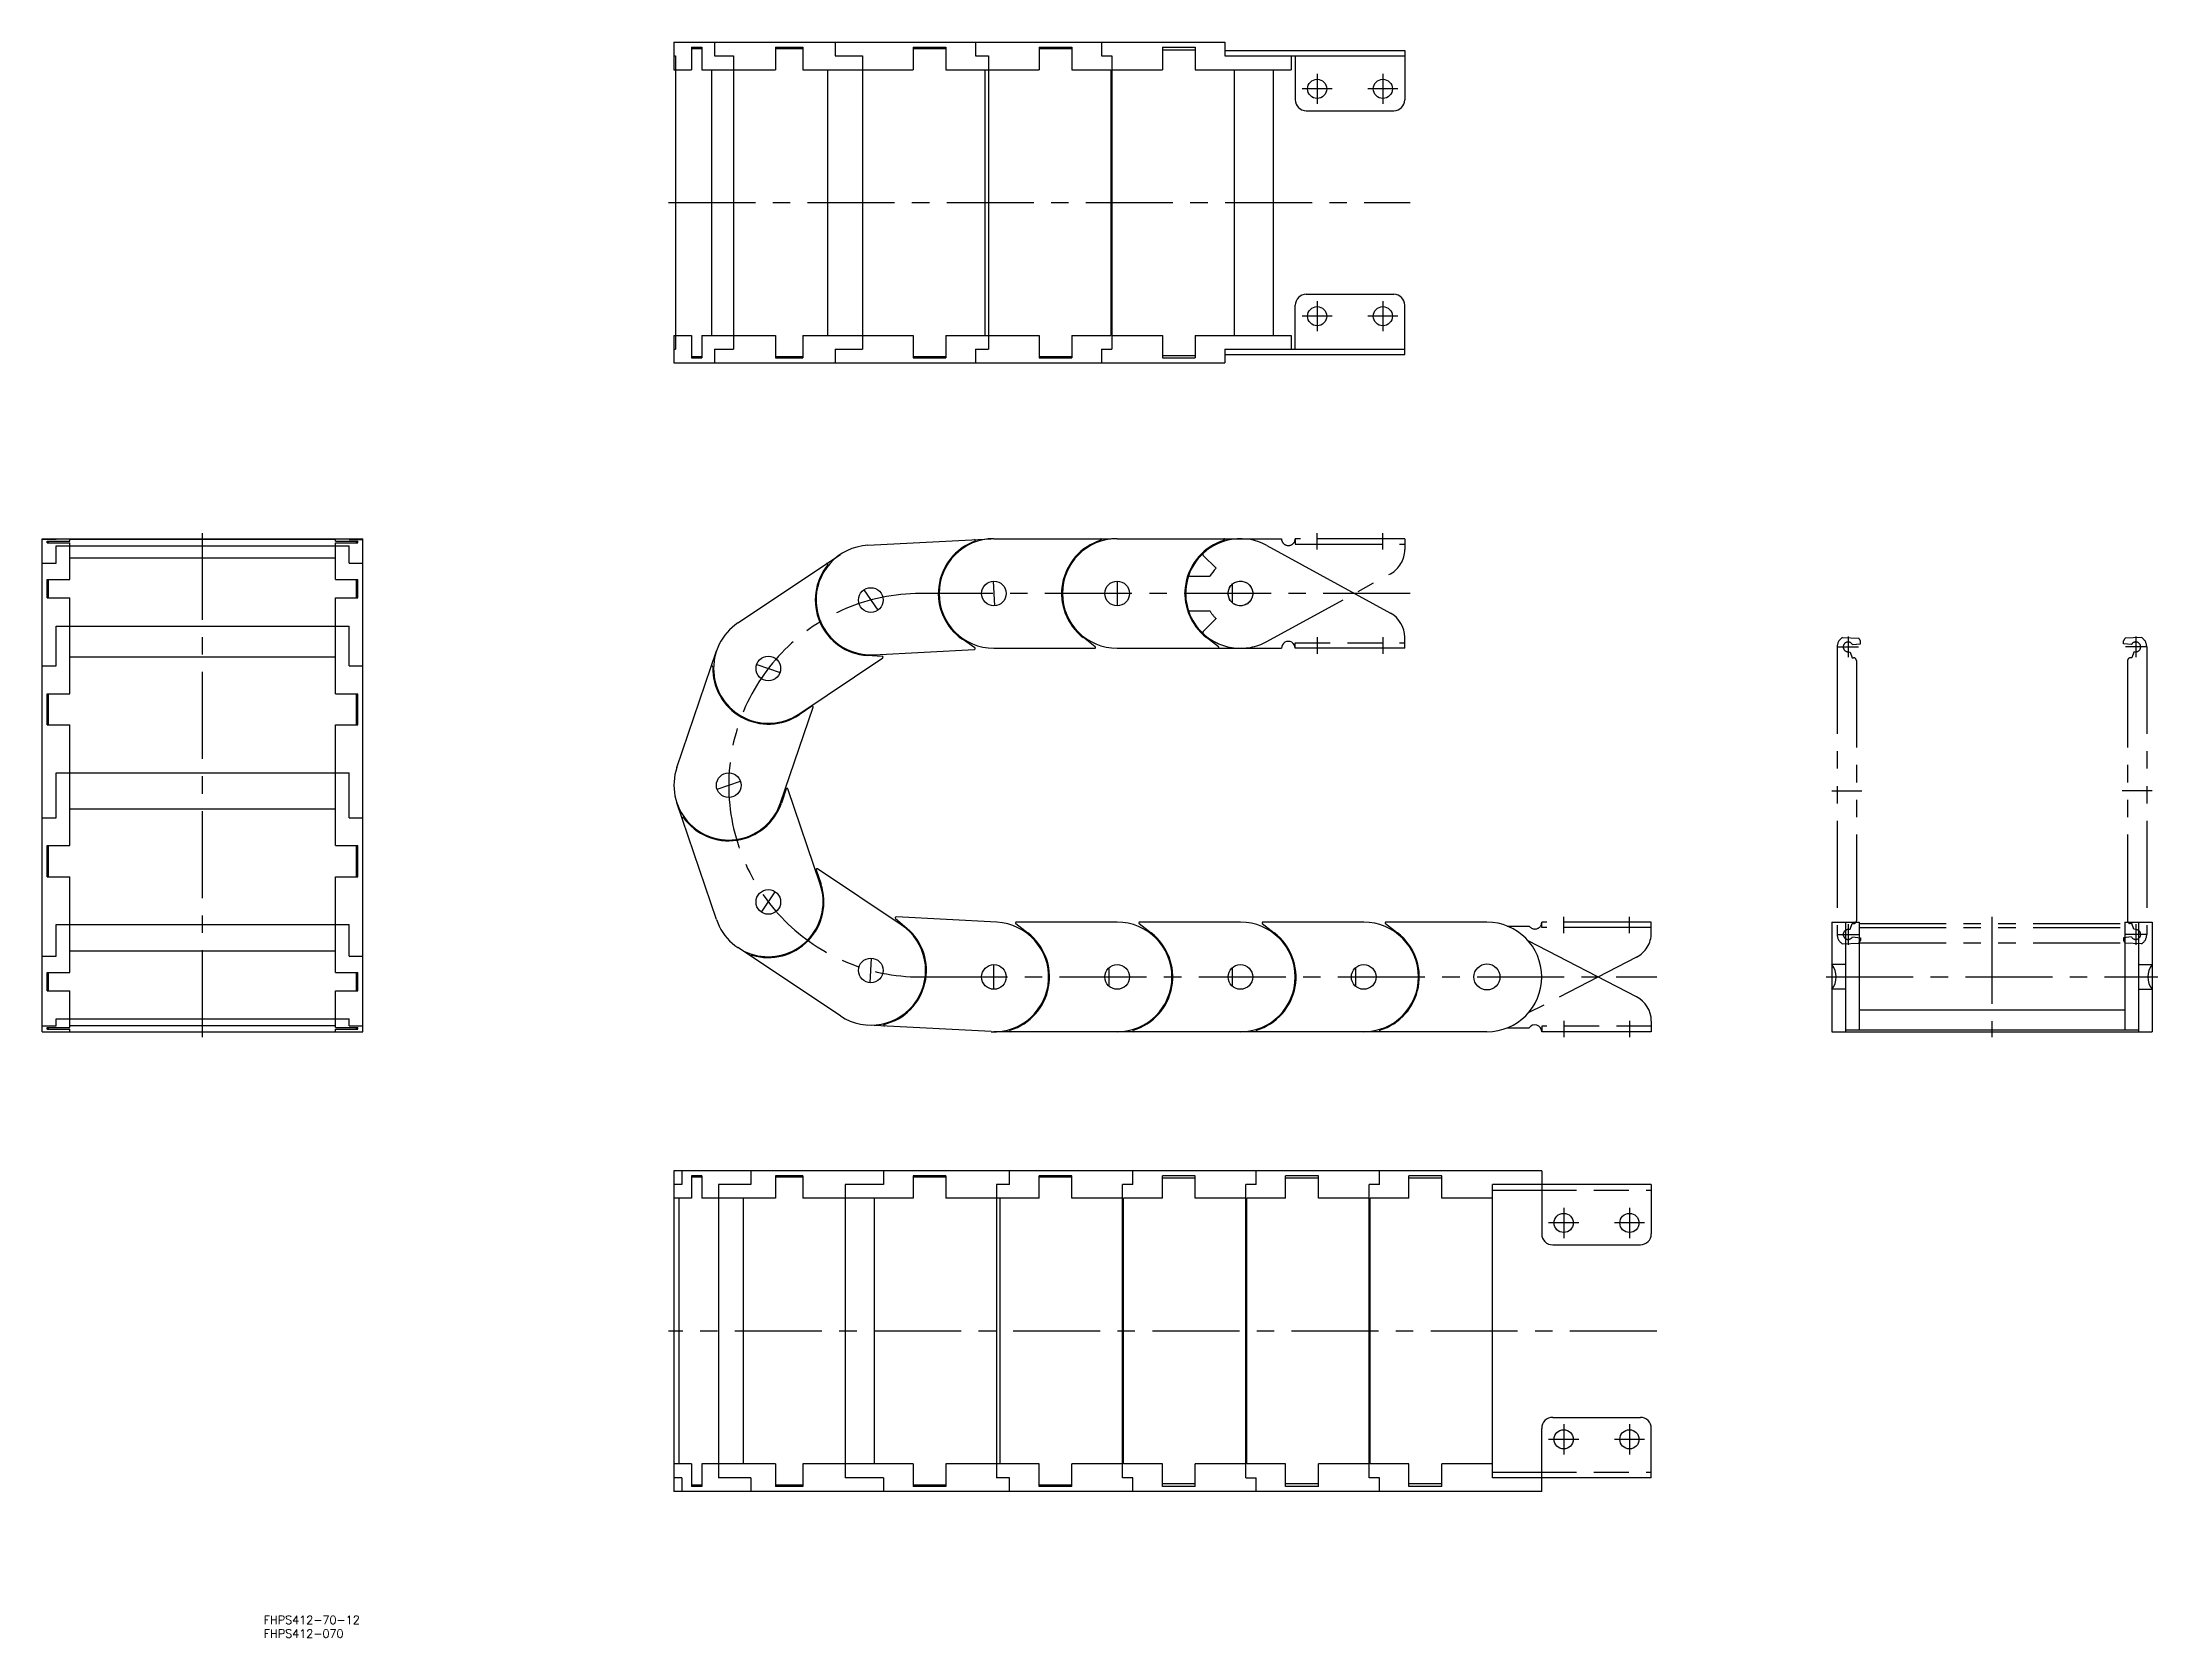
# Model space of a CAD drawing. Extents: x 0 to 772, y -221 to 361.
import ezdxf

# ---------------------------------------------------------------- set-up
doc = ezdxf.new("R2010")
doc.units = 0
for name, pattern in [('CENTER', [50.8, 31.75, -6.35, 6.35, -6.35]), ('DASHED', [19.05, 12.7, -6.35]), ('PHANTOM', [63.5, 31.75, -6.35, 6.35, -6.35, 6.35, -6.35])]:
    doc.linetypes.add(name, pattern=pattern)
doc.layers.get('0').update_dxf_attribs({"linetype": 'CONTINUOUS'})
doc.layers.add('CENTER', color=1, linetype='CENTER')
doc.styles.get("Standard").update_dxf_attribs({"font": 'txt.shx', "height": 3, "bigfont": 'bigfont.shx'})

msp = doc.modelspace()

# ---------------------------------------------------------------- linework, layer by layer
at = {"color": 7, "linetype": 'CONTINUOUS'}
for p, q in [((230.59, 361.22), (230.59, 351.22)), ((230.59, 361.22), (431.68, 361.22)), ((230.59, 356.22), (231.1, 356.22)), ((231.1, 356.22), (231.1, 249.22)), ((236.95, 359.42), (236.95, 351.22)), ((236.95, 359.42), (240.81, 359.42)), ((236.95, 358.92), (240.81, 358.92)), ((240.81, 359.42), (240.81, 351.22)), ((245.37, 361.22), (245.37, 356.22)), ((245.37, 356.22), (252.33, 356.22)), ((252.33, 356.22), (252.33, 249.22)), ((267.66, 359.42), (277.64, 359.42)), ((267.66, 359.42), (267.66, 351.22)), ((267.66, 358.92), (277.64, 358.92)), ((277.64, 359.42), (277.64, 351.22)), ((289.44, 361.22), (289.44, 356.22)), ((289.44, 356.22), (299.42, 356.22)), ((299.42, 356.22), (299.42, 249.22)), ((317.88, 359.42), (329.87, 359.42)), ((317.88, 359.42), (317.88, 351.22)), ((317.88, 358.92), (329.87, 358.92)), ((329.87, 359.42), (329.87, 351.22)), ((340.63, 361.22), (340.63, 356.22)), ((340.63, 356.22), (345.4, 356.22)), ((345.4, 356.22), (345.4, 249.22)), ((363.9, 359.42), (375.9, 359.42)), ((363.9, 359.42), (363.9, 351.22)), ((363.9, 358.92), (375.9, 358.92)), ((375.9, 359.42), (375.9, 351.22)), ((386.68, 361.22), (386.68, 356.22)), ((386.68, 356.22), (390.4, 356.22)), ((390.4, 356.22), (390.4, 249.22)), ((408.9, 359.42), (420.9, 359.42)), ((408.9, 359.42), (408.9, 351.22)), ((408.9, 358.52), (420.9, 358.52)), ((420.9, 359.42), (420.9, 351.22)), ((431.68, 361.22), (431.68, 356.22)), ((431.68, 358.22), (497.4, 358.22)), ((431.68, 356.22), (497.4, 356.22)), ((455.9, 356.22), (455.9, 351.22)), ((457.4, 356.22), (457.4, 340.22)), ((497.4, 358.22), (497.4, 340.22)), ((230.59, 351.22), (236.95, 351.22)), ((240.81, 351.22), (267.66, 351.22)), ((244.27, 351.22), (244.27, 254.22)), ((277.64, 351.22), (317.88, 351.22)), ((286.6, 351.22), (286.6, 254.22)), ((329.87, 351.22), (363.9, 351.22)), ((344.05, 351.22), (344.05, 254.22)), ((375.9, 351.22), (390.1, 351.22)), ((390.1, 351.22), (390.1, 254.22)), ((390.4, 351.22), (408.9, 351.22)), ((420.9, 351.22), (455.9, 351.22)), ((435.1, 351.22), (435.1, 254.22)), ((449.4, 351.22), (449.4, 254.22)), ((461.4, 336.22), (493.4, 336.22)), ((457.4, 249.22), (457.4, 265.22)), ((461.4, 269.22), (493.4, 269.22)), ((497.4, 247.22), (497.4, 265.22)), ((230.59, 254.22), (236.95, 254.22)), ((230.59, 254.22), (230.59, 244.22)), ((230.59, 249.22), (231.1, 249.22)), ((236.95, 254.22), (236.95, 246.02)), ((240.81, 254.22), (267.66, 254.22)), ((240.81, 254.22), (240.81, 246.02)), ((245.37, 249.22), (252.33, 249.22)), ((245.37, 249.22), (245.37, 244.22)), ((267.66, 254.22), (267.66, 246.02)), ((277.64, 254.22), (317.88, 254.22)), ((277.64, 254.22), (277.64, 246.02)), ((289.44, 249.22), (299.42, 249.22)), ((289.44, 249.22), (289.44, 244.22)), ((317.88, 254.22), (317.88, 246.02)), ((329.87, 254.22), (363.9, 254.22)), ((329.87, 254.22), (329.87, 246.02)), ((340.63, 249.22), (345.4, 249.22)), ((340.63, 249.22), (340.63, 244.22)), ((363.9, 254.22), (363.9, 246.02)), ((375.9, 254.22), (390.1, 254.22)), ((375.9, 254.22), (375.9, 246.02)), ((386.68, 249.22), (386.68, 244.22)), ((386.68, 249.22), (390.4, 249.22)), ((390.4, 254.22), (408.9, 254.22)), ((408.9, 254.22), (408.9, 246.02)), ((420.9, 254.22), (455.9, 254.22)), ((420.9, 254.22), (420.9, 246.02)), ((431.68, 249.22), (497.4, 249.22)), ((431.68, 249.22), (431.68, 244.22)), ((431.68, 247.22), (497.4, 247.22)), ((455.9, 254.22), (455.9, 249.22)), ((230.59, 244.22), (431.68, 244.22)), ((236.95, 246.52), (240.81, 246.52)), ((236.95, 246.02), (240.81, 246.02)), ((267.66, 246.52), (277.64, 246.52)), ((267.66, 246.02), (277.64, 246.02)), ((317.88, 246.52), (329.87, 246.52)), ((317.88, 246.02), (329.87, 246.02)), ((363.9, 246.52), (375.9, 246.52)), ((363.9, 246.02), (375.9, 246.02)), ((408.9, 246.92), (420.9, 246.92)), ((408.9, 246.02), (420.9, 246.02)), ((0, 0), (0, 180)), ((0, 180), (117, 180)), ((0, 179.85), (5, 179.85)), ((1.8, 178.46), (1.8, 179.1)), ((1.8, 179.1), (10, 179.1)), ((1.8, 178.46), (10, 178.46)), ((2.3, 178.46), (2.3, 179.1)), ((5, 179.85), (5, 180)), ((10, 179.85), (107, 179.85)), ((10, 179.1), (10, 179.85)), ((10, 165.08), (10, 178.46)), ((107, 179.1), (107, 179.85)), ((107, 179.1), (115.2, 179.1)), ((107, 165.08), (107, 178.46)), ((107, 178.46), (115.2, 178.46)), ((112, 179.67), (112, 180)), ((112, 179.67), (117, 179.67)), ((114.7, 178.46), (114.7, 179.1)), ((115.2, 178.46), (115.2, 179.1)), ((117, 0), (117, 180)), ((301.41, 177.59), (346.34, 179.97)), ((347.4, 180), (390.1, 180)), ((392.4, 180), (437.4, 180)), ((0, 171.06), (5, 171.06)), ((5, 177.38), (112, 177.38)), ((5, 171.06), (5, 177.38)), ((10, 172.97), (107, 172.97)), ((112, 171.06), (112, 177.38)), ((112, 171.06), (117, 171.06)), ((253.94, 149.24), (291.36, 174.24)), ((423.77, 173.92), (428.5, 169.19)), ((447.02, 177.54), (492.21, 152.77)), ((1.8, 158.41), (1.8, 165.08)), ((1.8, 165.08), (10, 165.08)), ((2.3, 158.41), (2.3, 165.08)), ((107, 165.08), (115.2, 165.08)), ((114.7, 158.41), (114.7, 165.08)), ((115.2, 158.41), (115.2, 165.08)), ((347.17, 164.49), (347.64, 155.51)), ((392.4, 164.5), (392.4, 155.5)), ((418.79, 166.3), (426.26, 166.3)), ((434.4, 163.35), (434.4, 156.65)), ((1.8, 158.41), (10, 158.41)), ((10, 123.42), (10, 158.41)), ((107, 158.41), (115.2, 158.41)), ((107, 123.42), (107, 158.41)), ((299.97, 161.36), (304.97, 153.87)), ((5, 148.05), (112, 148.05)), ((5, 133.62), (5, 148.05)), ((112, 133.62), (112, 148.05)), ((231.65, 96.43), (246.11, 139.04)), ((303.53, 137.64), (340.31, 139.6)), ((340.46, 140.14), (335.92, 143.26)), ((347.4, 140), (384.24, 140)), ((384.42, 140.54), (380.05, 143.89)), ((392.4, 140), (452.4, 140)), ((429.42, 140.54), (425.05, 143.89)), ((497.4, 140), (457.4, 140)), ((497.4, 140), (497.4, 144)), ((0, 133.62), (5, 133.62)), ((10, 136.86), (107, 136.86)), ((112, 133.62), (117, 133.62)), ((260.79, 134.06), (269.31, 131.17)), ((276.16, 115.98), (306.79, 136.45)), ((306.64, 137), (301.14, 137.36)), ((1.8, 112.05), (1.8, 123.42)), ((1.8, 123.42), (10, 123.42)), ((2.3, 112.05), (2.3, 123.42)), ((107, 123.42), (115.2, 123.42)), ((114.7, 112.05), (114.7, 123.42)), ((115.2, 112.05), (115.2, 123.42)), ((269.53, 83.57), (281.37, 118.45)), ((280.92, 118.8), (276.33, 115.73)), ((1.8, 112.05), (10, 112.05)), ((10, 67.95), (10, 112.05)), ((107, 112.05), (115.2, 112.05)), ((107, 67.95), (107, 112.05)), ((5, 94.5), (112, 94.5)), ((5, 78.15), (5, 94.5)), ((112, 78.15), (112, 94.5)), ((246.33, 88.55), (254.85, 91.45)), ((271.58, 88.7), (269.81, 83.47)), ((283.99, 53.82), (272.15, 88.7)), ((0, 78.15), (5, 78.15)), ((10, 81.39), (107, 81.39)), ((112, 78.15), (117, 78.15)), ((246.11, 40.96), (231.65, 83.57)), ((1.8, 56.58), (1.8, 67.95)), ((1.8, 67.95), (10, 67.95)), ((2.3, 56.58), (2.3, 67.95)), ((107, 67.95), (115.2, 67.95)), ((114.7, 56.58), (114.7, 67.95)), ((115.2, 56.58), (115.2, 67.95)), ((1.8, 56.58), (10, 56.58)), ((10, 21.59), (10, 56.58)), ((107, 21.59), (107, 56.58)), ((107, 56.58), (115.2, 56.58)), ((282.5, 59.13), (284.28, 53.91)), ((313.58, 39.02), (282.95, 59.48)), ((262.55, 43.65), (267.55, 51.13)), ((5, 39.1), (112, 39.1)), ((5, 27.58), (5, 39.1)), ((112, 27.58), (112, 39.1)), ((311.47, 41.4), (315.66, 37.81)), ((348.46, 39.97), (311.68, 41.92)), ((355.39, 39.46), (359.76, 36.11)), ((392.4, 40), (355.57, 40)), ((400.39, 39.46), (404.76, 36.11)), ((437.4, 40), (400.57, 40)), ((445.39, 39.46), (449.76, 36.11)), ((482.4, 40), (445.57, 40)), ((490.39, 39.46), (494.76, 36.11)), ((527.4, 40), (490.57, 40)), ((653.26, 40), (653.26, 0)), ((653.26, 40), (663.26, 40)), ((658.26, 40), (658.26, 0)), ((663.26, 40), (663.26, 0.75)), ((760.26, 40), (760.26, 0.75)), ((760.26, 40), (770.26, 40)), ((765.26, 40), (765.26, 0)), ((770.26, 40), (770.26, 0)), ((581.99, 12.79), (542.46, 33.16)), ((0, 27.58), (5, 27.58)), ((10, 29.48), (107, 29.48)), ((112, 27.58), (117, 27.58)), ((291.36, 5.76), (253.86, 30.81)), ((302.23, 17.89), (302.71, 26.88)), ((347.4, 15.5), (347.4, 24.5)), ((389.4, 23.35), (389.4, 16.65)), ((434.4, 23.35), (434.4, 16.65)), ((479.4, 23.35), (479.4, 16.65)), ((658.26, 24.5), (653.26, 24.5)), ((765.26, 24.5), (770.26, 24.5)), ((1.8, 14.92), (1.8, 21.59)), ((1.8, 21.59), (10, 21.59)), ((2.3, 14.92), (2.3, 21.59)), ((107, 21.59), (115.2, 21.59)), ((114.7, 14.92), (114.7, 21.59)), ((115.2, 14.92), (115.2, 21.59)), ((658.26, 15.5), (653.26, 15.5)), ((765.26, 15.5), (770.26, 15.5)), ((1.8, 14.92), (10, 14.92)), ((10, 1.54), (10, 14.92)), ((107, 1.54), (107, 14.92)), ((107, 14.92), (115.2, 14.92)), ((663.26, 8), (760.26, 8)), ((0, 2.11), (5, 2.11)), ((0, 0), (117, 0)), ((1.8, 0.9), (1.8, 1.54)), ((1.8, 1.54), (10, 1.54)), ((1.8, 0.9), (10, 0.9)), ((2.3, 0.9), (2.3, 1.54)), ((5, 4.73), (112, 4.73)), ((5, 2.11), (5, 4.73)), ((5, 0.02), (112, 0.02)), ((5, 0), (5, 0.02)), ((10, 2.29), (107, 2.29)), ((10, 0), (10, 0.9)), ((107, 1.54), (115.2, 1.54)), ((107, 0.9), (115.2, 0.9)), ((107, 0), (107, 0.9)), ((112, 2.11), (112, 4.73)), ((112, 2.11), (117, 2.11)), ((112, 0), (112, 0.02)), ((114.7, 0.9), (114.7, 1.54)), ((115.2, 0.9), (115.2, 1.54)), ((346.34, 0.03), (301.38, 2.42)), ((527.4, 0), (347.4, 0)), ((534.76, 1.4), (542.83, 1.4)), ((587.4, 0), (547.4, 0)), ((587.4, 3.9), (587.4, 0)), ((653.26, 0), (770.26, 0)), ((658.26, 0.75), (765.26, 0.75)), ((230.59, -50.8), (230.59, -167.8)), ((547.4, -50.8), (230.59, -50.8)), ((233.49, -50.8), (233.49, -55.8)), ((240.81, -52.6), (236.95, -52.6)), ((236.95, -52.6), (236.95, -60.8)), ((240.81, -53.1), (236.95, -53.1)), ((240.81, -52.6), (240.81, -60.8)), ((258.7, -50.8), (258.7, -55.8)), ((277.64, -52.6), (267.66, -52.6)), ((267.66, -52.6), (267.66, -60.8)), ((277.64, -53.1), (267.66, -53.1)), ((277.64, -52.6), (277.64, -60.8)), ((307.12, -50.8), (307.12, -55.8)), ((329.87, -52.6), (317.88, -52.6)), ((317.88, -52.6), (317.88, -60.8)), ((329.87, -53.1), (317.88, -53.1)), ((329.87, -52.6), (329.87, -60.8)), ((353.13, -55.8), (353.13, -50.8)), ((375.9, -52.6), (363.9, -52.6)), ((363.9, -60.8), (363.9, -52.6)), ((375.9, -53.1), (363.9, -53.1)), ((375.9, -60.8), (375.9, -52.6)), ((398.13, -55.8), (398.13, -50.8)), ((420.9, -52.6), (408.9, -52.6)), ((408.9, -60.8), (408.9, -52.6)), ((420.9, -53.5), (408.9, -53.5)), ((420.9, -60.8), (420.9, -52.6)), ((443.13, -55.8), (443.13, -50.8)), ((465.9, -52.6), (453.9, -52.6)), ((453.9, -60.8), (453.9, -52.6)), ((465.9, -53.5), (453.9, -53.5)), ((465.9, -60.8), (465.9, -52.6)), ((488.13, -55.8), (488.13, -50.8)), ((510.9, -52.6), (498.9, -52.6)), ((498.9, -60.8), (498.9, -52.6)), ((510.9, -53.5), (498.9, -53.5)), ((510.9, -60.8), (510.9, -52.6)), ((547.4, -50.8), (547.4, -73.8)), ((233.49, -55.8), (230.59, -55.8)), ((236.95, -60.8), (230.59, -60.8)), ((232.39, -60.8), (232.39, -157.8)), ((267.66, -60.8), (240.81, -60.8)), ((246.85, -55.8), (246.85, -162.8)), ((258.7, -55.8), (246.85, -55.8)), ((255.85, -60.8), (255.85, -157.8)), ((317.88, -60.8), (277.64, -60.8)), ((293.07, -55.8), (293.07, -162.8)), ((307.12, -55.8), (293.07, -55.8)), ((303.7, -60.8), (303.7, -157.8)), ((363.9, -60.8), (329.87, -60.8)), ((348.35, -55.8), (348.35, -162.8)), ((353.13, -55.8), (348.35, -55.8)), ((349.7, -157.8), (349.7, -60.8)), ((394.4, -60.8), (375.9, -60.8)), ((394.4, -162.8), (394.4, -55.8)), ((398.13, -55.8), (394.4, -55.8)), ((394.7, -157.8), (394.7, -60.8)), ((408.9, -60.8), (394.7, -60.8)), ((439.4, -60.8), (420.9, -60.8)), ((439.4, -162.8), (439.4, -55.8)), ((443.13, -55.8), (439.4, -55.8)), ((453.9, -60.8), (439.7, -60.8)), ((439.7, -157.8), (439.7, -60.8)), ((484.4, -60.8), (465.9, -60.8)), ((484.4, -162.8), (484.4, -55.8)), ((488.13, -55.8), (484.4, -55.8)), ((484.7, -157.8), (484.7, -60.8)), ((498.9, -60.8), (484.7, -60.8)), ((529.4, -60.8), (510.9, -60.8)), ((587.4, -55.8), (529.4, -55.8)), ((529.4, -162.8), (529.4, -55.8)), ((529.4, -57.8), (547.4, -57.8)), ((587.4, -55.8), (587.4, -73.8)), ((551.4, -77.8), (583.4, -77.8)), ((547.4, -167.8), (547.4, -144.8)), ((551.4, -140.8), (583.4, -140.8)), ((587.4, -162.8), (587.4, -144.8)), ((236.95, -157.8), (230.59, -157.8)), ((236.95, -157.8), (236.95, -166)), ((267.66, -157.8), (240.81, -157.8)), ((240.81, -157.8), (240.81, -166)), ((267.66, -157.8), (267.66, -166)), ((317.88, -157.8), (277.64, -157.8)), ((277.64, -157.8), (277.64, -166)), ((317.88, -157.8), (317.88, -166)), ((363.9, -157.8), (329.87, -157.8)), ((329.87, -157.8), (329.87, -166)), ((363.9, -166), (363.9, -157.8)), ((394.4, -157.8), (375.9, -157.8)), ((375.9, -166), (375.9, -157.8)), ((408.9, -157.8), (394.7, -157.8)), ((408.9, -166), (408.9, -157.8)), ((420.9, -166), (420.9, -157.8)), ((439.4, -157.8), (420.9, -157.8)), ((453.9, -157.8), (439.7, -157.8)), ((453.9, -166), (453.9, -157.8)), ((484.4, -157.8), (465.9, -157.8)), ((465.9, -166), (465.9, -157.8)), ((498.9, -157.8), (484.7, -157.8)), ((498.9, -166), (498.9, -157.8)), ((529.4, -157.8), (510.9, -157.8)), ((510.9, -166), (510.9, -157.8)), ((529.4, -160.8), (547.4, -160.8)), ((233.49, -162.8), (230.59, -162.8)), ((547.4, -167.8), (230.59, -167.8)), ((233.49, -162.8), (233.49, -167.8)), ((240.81, -165.5), (236.95, -165.5)), ((240.81, -166), (236.95, -166)), ((258.7, -162.8), (246.85, -162.8)), ((258.7, -162.8), (258.7, -167.8)), ((277.64, -165.5), (267.66, -165.5)), ((277.64, -166), (267.66, -166)), ((307.12, -162.8), (293.07, -162.8)), ((307.12, -162.8), (307.12, -167.8)), ((329.87, -165.5), (317.88, -165.5)), ((329.87, -166), (317.88, -166)), ((353.13, -162.8), (348.35, -162.8)), ((353.13, -167.8), (353.13, -162.8)), ((375.9, -165.5), (363.9, -165.5)), ((375.9, -166), (363.9, -166)), ((398.13, -162.8), (394.4, -162.8)), ((398.13, -167.8), (398.13, -162.8)), ((420.9, -165.1), (408.9, -165.1)), ((420.9, -166), (408.9, -166)), ((439.4, -162.8), (443.13, -162.8)), ((443.13, -167.8), (443.13, -162.8)), ((465.9, -165.1), (453.9, -165.1)), ((465.9, -166), (453.9, -166)), ((488.13, -162.8), (484.4, -162.8)), ((488.13, -167.8), (488.13, -162.8)), ((510.9, -165.1), (498.9, -165.1)), ((510.9, -166), (498.9, -166)), ((587.4, -162.8), (529.4, -162.8))]:
    msp.add_line(p, q, dxfattribs=at)
at = {"color": 3, "linetype": 'PHANTOM'}
for p, q in [((437.4, 180), (452.4, 180)), ((497.4, 180), (457.4, 180)), ((457.4, 180), (457.4, 178)), ((457.4, 178), (497.4, 178)), ((465.4, 176), (465.4, 182)), ((489.4, 176), (489.4, 182)), ((497.4, 180), (497.4, 176)), ((447.02, 142.46), (492.21, 167.23)), ((418.79, 153.7), (426.26, 153.7)), ((423.77, 146.08), (428.5, 150.81)), ((655.26, 140.5), (655.26, 35.5)), ((655.46, 140.5), (663.06, 140.5)), ((657.14, 143.89), (663.16, 143.63)), ((659.26, 144.3), (659.26, 136.7)), ((660.82, 141.4), (663.76, 141.66)), ((663.76, 141.66), (663.76, 142.68)), ((759.76, 141.66), (759.76, 142.68)), ((762.7, 141.4), (759.76, 141.66)), ((766.38, 143.89), (760.36, 143.63)), ((768.06, 140.5), (760.46, 140.5)), ((764.26, 144.3), (764.26, 136.7)), ((768.26, 140.5), (768.26, 35.5)), ((659.26, 138.7), (659.96, 138.58)), ((659.96, 138.58), (660.71, 136.5)), ((660.71, 136.5), (661.26, 136.5)), ((662.26, 135.5), (662.26, 40.5)), ((761.26, 135.5), (761.26, 40.5)), ((762.8, 136.5), (762.26, 136.5)), ((763.56, 138.58), (762.8, 136.5)), ((764.26, 138.7), (763.56, 138.58)), ((653.26, 88), (664.26, 88)), ((770.26, 88), (759.26, 88)), ((587.4, 40), (547.4, 40)), ((547.4, 38), (547.4, 40)), ((555.4, 36), (555.4, 42)), ((579.4, 36), (579.4, 42)), ((587.4, 36.1), (587.4, 40)), ((659.26, 39.3), (659.26, 31.7)), ((659.96, 37.42), (660.71, 39.5)), ((660.71, 39.5), (661.26, 39.5)), ((663.26, 39.5), (760.26, 39.5)), ((762.8, 39.5), (762.26, 39.5)), ((763.56, 37.42), (762.8, 39.5)), ((764.26, 39.3), (764.26, 31.7)), ((534.76, 38.6), (542.83, 38.6)), ((587.4, 38), (547.4, 38)), ((655.46, 35.5), (663.06, 35.5)), ((657.14, 32.11), (663.16, 32.37)), ((659.26, 37.3), (659.96, 37.42)), ((660.82, 34.6), (663.76, 34.34)), ((663.26, 38), (760.26, 38)), ((663.26, 32.5), (760.26, 32.5)), ((663.76, 34.34), (663.76, 33.32)), ((762.7, 34.6), (759.76, 34.34)), ((759.76, 34.34), (759.76, 33.32)), ((766.38, 32.11), (760.36, 32.37)), ((768.06, 35.5), (760.46, 35.5)), ((764.26, 37.3), (763.56, 37.42)), ((581.99, 27.21), (542.46, 6.84))]:
    msp.add_line(p, q, dxfattribs=at)
at = {"color": 3, "linetype": 'DASHED'}
for p, q in [((457.4, 142), (497.4, 142)), ((457.4, 140), (457.4, 142)), ((587.4, 2), (547.4, 2)), ((547.4, 2), (547.4, 0)), ((547.4, -57.8), (587.4, -57.8)), ((547.4, -160.8), (587.4, -160.8))]:
    msp.add_line(p, q, dxfattribs=at)
at = {"color": 7, "linetype": 'CONTINUOUS'}
for centre, radius in [((465.4, 344.22), 3.5), ((489.4, 344.22), 3.5), ((465.4, 261.22), 3.5), ((489.4, 261.22), 3.5), ((347.4, 160), 4.5), ((392.4, 160), 4.5), ((437.4, 160), 4.5), ((302.47, 157.61), 4.5), ((265.05, 132.61), 4.5), ((250.59, 90), 4.5), ((265.05, 47.39), 4.5), ((302.47, 22.39), 4.5), ((347.4, 20), 4.5), ((392.4, 20), 4.5), ((437.4, 20), 4.5), ((482.4, 20), 4.5), ((527.4, 20), 4.75), ((555.4, -69.8), 3.5), ((579.4, -69.8), 3.5), ((555.4, -148.8), 3.5), ((579.4, -148.8), 3.5)]:
    msp.add_circle(centre, radius, dxfattribs=at)
at = {"color": 3, "linetype": 'PHANTOM'}
msp.add_circle((437.4, 160), 4.5, dxfattribs=at)
at = {"color": 7, "linetype": 'CONTINUOUS'}
for centre, radius, start, end in [((461.4, 340.22), 4, 179.99999, 270), ((493.4, 340.22), 4, 270, 0), ((461.4, 265.22), 4, 90, 180.00001), ((493.4, 265.22), 4, 0, 90), ((347.4, 160), 20.3, 110.03825, 235.5394), ((347.4, 160), 20, 90, 270), ((340.35, 179.35), 0.3, 290.03825, 93.03941), ((392.4, 160), 20.3, 106.99884, 232.49999), ((392.4, 160), 20, 90, 270), ((386.38, 179.7), 0.3, 286.99884, 90), ((437.4, 160), 20.3, 106.99884, 232.49999), ((437.4, 160), 20, 61.3418, 132.942), ((431.38, 179.7), 0.3, 286.99884, 90), ((302.47, 157.61), 20.3, 140.75084, 266.252), ((302.47, 157.61), 20, 93.03941, 273.03941), ((286.51, 170.65), 0.3, 320.75084, 123.752), ((424.12, 174.28), 0.5, 132.94299, 225.00099), ((437.4, 160), 20, 162.69676, 270), ((418.79, 165.8), 0.5, 89.9984, 162.697), ((437.4, 160), 12.8, 134.104, 150.51499), ((265.05, 132.61), 20, 123.752, 303.75201), ((487.4, 144), 10, 0, 61.27425), ((340.29, 139.89), 0.3, 273.03941, 55.53941), ((384.24, 140.3), 0.3, 270, 52.5), ((429.24, 140.3), 0.3, 270, 52.5), ((454.9, 140), 2.5, 0, 180.00001), ((244.46, 133.24), 0.3, 358.24954, 161.2507), ((265.05, 132.61), 20.3, 178.24954, 303.7507), ((306.62, 136.7), 0.3, 303.752, 86.252), ((281.08, 118.55), 0.3, 341.2507, 123.75071), ((250.59, 90), 20, 161.2507, 341.2507), ((271.87, 88.6), 0.3, 18.749, 161.249), ((233.87, 77.97), 0.3, 35.74784, 198.749), ((250.59, 90), 20.3, 215.74784, 341.249), ((282.79, 59.23), 0.3, 56.248, 198.748), ((265.05, 47.39), 20, 198.749, 18.749), ((265.05, 47.39), 20.3, 253.24684, 18.748), ((302.47, 22.39), 20, 236.248, 56.248), ((311.67, 41.63), 0.3, 86.961, 229.461), ((347.4, 20), 20, 266.961, 86.961), ((355.57, 39.7), 0.3, 90, 232.49999), ((392.4, 20), 20, 270, 90), ((400.57, 39.7), 0.3, 90, 232.49999), ((437.4, 20), 20, 270, 90), ((445.57, 39.7), 0.3, 90, 232.49999), ((482.4, 20), 20, 270, 90), ((490.57, 39.7), 0.3, 90, 232.49999), ((527.4, 20), 20, 270, 90), ((302.47, 22.39), 20.3, 283.95984, 49.461), ((347.4, 20), 20.3, 286.99884, 52.5), ((392.4, 20), 20.3, 286.99884, 52.5), ((437.4, 20), 20.3, 286.99884, 52.5), ((482.4, 20), 20.3, 286.99884, 52.5), ((259.11, 27.66), 0.3, 73.24684, 236.24799), ((647.9, 20), 7, 320, 40), ((775.62, 20), 7, 140, 220), ((577.4, 3.9), 10, 359.99899, 62.732), ((307.44, 2.39), 0.3, 103.95984, 266.961), ((353.43, 0.3), 0.3, 106.99884, 270), ((398.43, 0.3), 0.3, 106.99884, 270), ((443.43, 0.3), 0.3, 106.99884, 270), ((488.43, 0.3), 0.3, 106.99884, 270), ((544.9, 0), 2.5, 0.00001, 145.944), ((551.4, -73.8), 4, 179.99999, 270), ((583.4, -73.8), 4, 270, 0), ((551.4, -144.8), 4, 90, 180.00001), ((583.4, -144.8), 4, 0, 90)]:
    msp.add_arc(centre, radius, start, end, dxfattribs=at)
at = {"color": 3, "linetype": 'PHANTOM'}
for centre, radius, start, end in [((437.4, 160), 20, 90, 197.30324), ((454.9, 180), 2.5, 179.99999, 0), ((487.4, 176), 10, 298.72575, 0), ((418.79, 154.2), 0.5, 197.303, 270.0016), ((437.4, 160), 12.8, 209.48501, 225.896), ((424.12, 145.73), 0.5, 134.99901, 227.05701), ((437.4, 160), 20, 227.058, 298.6582), ((659.26, 140.5), 4, 121.99001, 180), ((659.26, 140.5), 1.8, 30.0004, 270.00001), ((659.26, 140.5), 5, 25.8374, 38.747), ((764.26, 140.5), 5, 141.253, 154.1626), ((764.26, 140.5), 1.8, 269.99999, 149.9996), ((764.26, 140.5), 4, 0, 58.00999), ((661.26, 135.5), 1, 0, 90.00001), ((762.26, 135.5), 1, 89.99999, 180), ((544.9, 40), 2.5, 214.056, 359.99999), ((661.26, 40.5), 1, 270, 0), ((762.26, 40.5), 1, 180, 270), ((577.4, 36.1), 10, 297.268, 0.00101), ((659.26, 35.5), 4, 180, 238.00901), ((659.26, 35.5), 1.8, 89.9999, 329.99901), ((659.26, 35.5), 5, 321.252, 334.162), ((764.26, 35.5), 5, 205.838, 218.748), ((764.26, 35.5), 1.8, 210.00099, 90.0001), ((764.26, 35.5), 4, 301.99099, 0)]:
    msp.add_arc(centre, radius, start, end, dxfattribs=at)
at = {"layer": 'CENTER', "color": 1, "linetype": 'CENTER'}
for p, q in [((465.4, 349.72), (465.4, 338.72)), ((489.4, 349.72), (489.4, 338.72)), ((470.9, 344.22), (459.9, 344.22)), ((494.9, 344.22), (483.9, 344.22)), ((228.59, 302.72), (499.4, 302.72)), ((465.4, 266.72), (465.4, 255.72)), ((489.4, 266.72), (489.4, 255.72)), ((470.9, 261.22), (459.9, 261.22)), ((494.9, 261.22), (483.9, 261.22)), ((58.5, -2), (58.5, 182)), ((499.4, 160), (320.59, 160)), ((465.4, 144), (465.4, 138)), ((489.4, 144), (489.4, 138)), ((711.76, 42), (711.76, -2)), ((320.59, 20), (589.4, 20)), ((651.26, 20), (772.26, 20)), ((555.4, 4), (555.4, -2)), ((579.4, 4), (579.4, -2)), ((555.4, -64.3), (555.4, -75.3)), ((579.4, -64.3), (579.4, -75.3)), ((560.9, -69.8), (549.9, -69.8)), ((584.9, -69.8), (573.9, -69.8)), ((589.4, -109.3), (228.59, -109.3)), ((555.4, -143.3), (555.4, -154.3)), ((579.4, -143.3), (579.4, -154.3)), ((560.9, -148.8), (549.9, -148.8)), ((584.9, -148.8), (573.9, -148.8))]:
    msp.add_line(p, q, dxfattribs=at)
msp.add_arc((320.59, 90), 70, 90, 270, dxfattribs=at)

# ---------------------------------------------------------------- texts
at = {"color": 7, "linetype": 'CONTINUOUS'}
for s, p in [('FHPS412-70-12', (80.8, -216.22)), ('FHPS412-070', (80.8, -221.22))]:
    msp.add_text(s, height=3, dxfattribs=at).set_placement(p)

doc.saveas('drawing.dxf')
